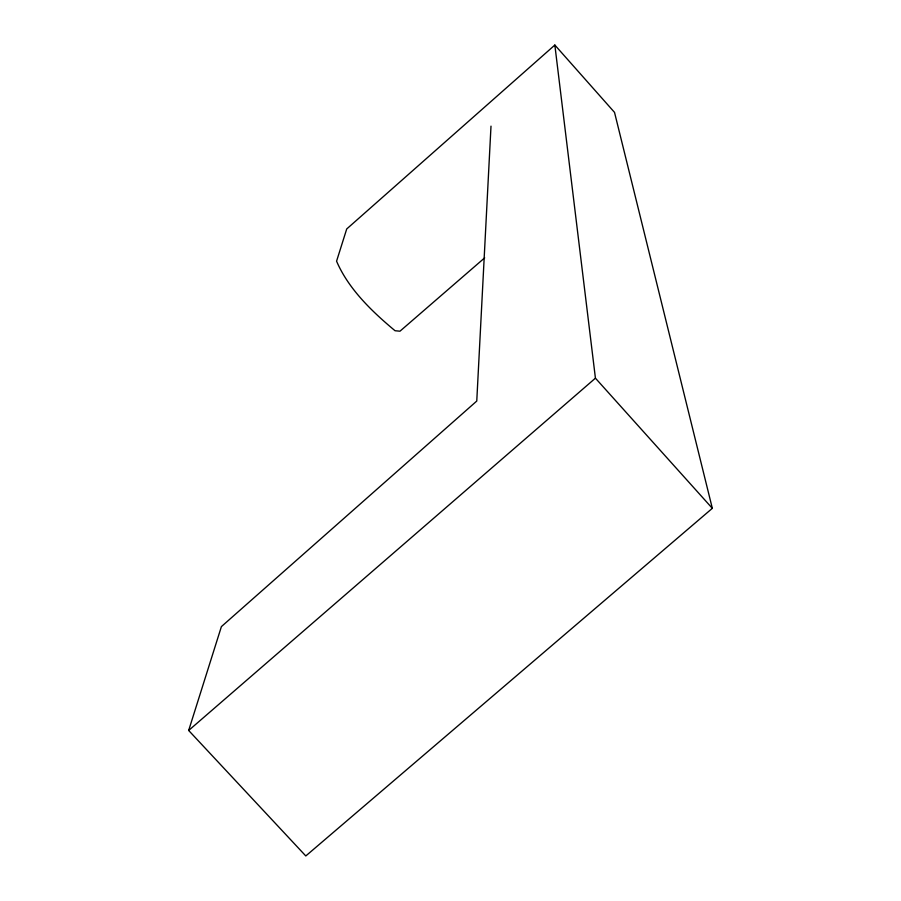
<?xml version="1.0" encoding="UTF-8"?>
<svg xmlns="http://www.w3.org/2000/svg" width="901" height="901" viewBox="0 0 901 901"><rect width="100%" height="100%" fill="white"/><g stroke="black" fill="none" stroke-linecap="round" stroke-linejoin="round"><path stroke-width="1.35" d="M491 126.14L476.764 401.058L221.398 626.612L188.669 730.463L305.799 855.95L712.331 508.322L614.527 112.388L554.847 45.05L346.716 228.967L336.569 261.189C348.462 288.984 372.09 311.611 395.055 330.735L399.976 331.196L484.682 257.855M188.669 730.463L595.426 378.172L554.847 45.05M595.426 378.172L712.331 508.322"/></g></svg>
